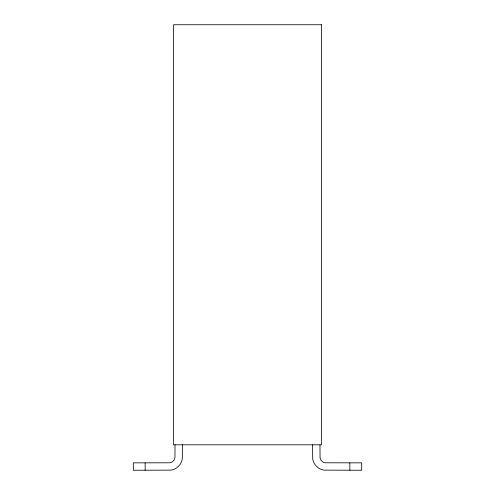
<?xml version="1.0" encoding="UTF-8"?>
<svg xmlns="http://www.w3.org/2000/svg" width="495" height="495" viewBox="0 0 495 495"><rect width="100%" height="100%" fill="white"/><g stroke="black" fill="none" stroke-linecap="round" stroke-linejoin="round"><path stroke-width="0.74" d="M175.026 444.807L174.952 457.863L173.894 460.418L171.796 462.212L170.033 462.782L133.316 462.856L133.316 470.25L170.843 470.139C176.678 469.433 181.603 464.508 182.309 458.673L182.42 444.807M319.974 444.807L320.048 457.863L321.107 460.418L323.204 462.212L324.968 462.782L361.684 462.856L361.684 470.25L324.157 470.139C318.322 469.433 313.397 464.508 312.692 458.673L312.58 444.807M349.854 462.856L349.854 470.25M145.146 462.856L145.146 470.25M321.453 24.75L173.547 24.75L173.547 444.807L321.453 444.807L321.453 24.75"/></g></svg>
